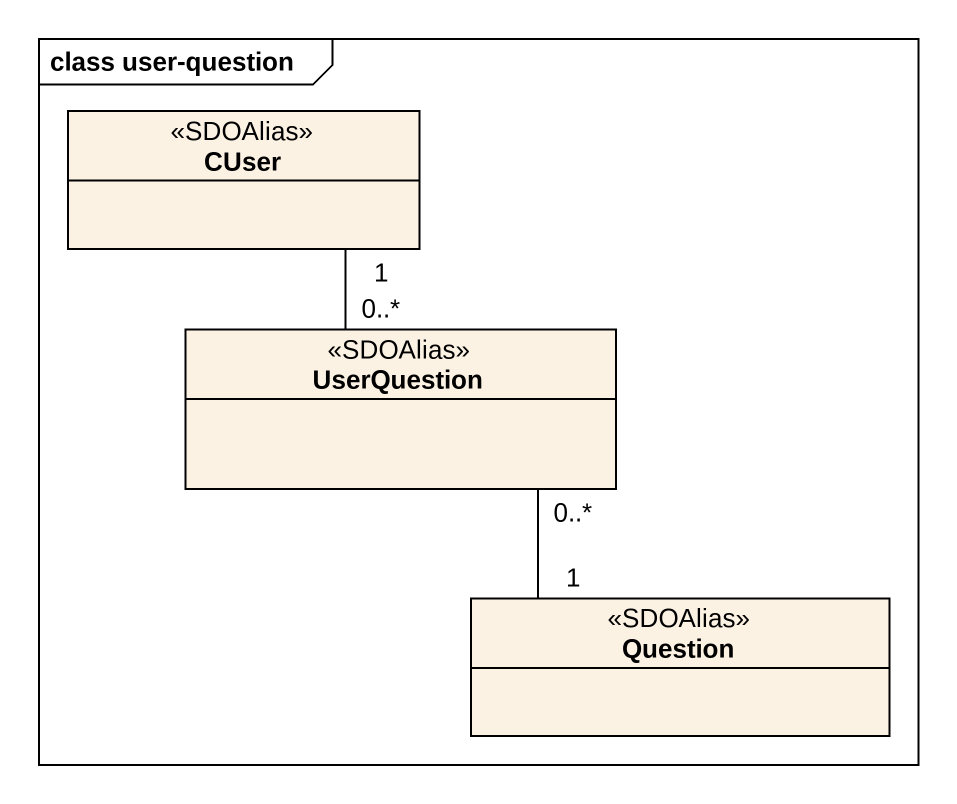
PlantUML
@startuml
mainframe class user-question
hide circle
hide empty members
class CUser <<SDOAlias>>
class UserQuestion <<SDOAlias>>
class Question <<SDOAlias>>
UserQuestion "0..*" -up- "1" CUser
UserQuestion "0..*" -- "1" Question
@enduml
